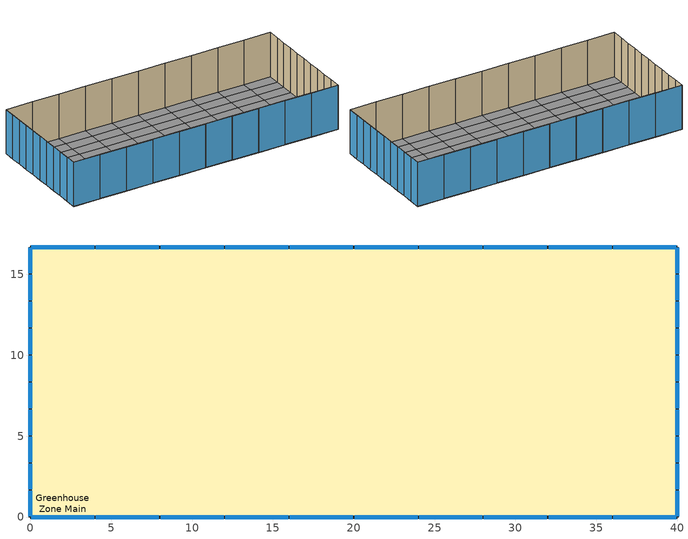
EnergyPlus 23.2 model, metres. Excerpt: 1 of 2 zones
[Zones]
Greenhouse Zone Main
 floor ground (Floor Construction): 0,0 0,1.67 4,1.67 4,0 z0; 36,0 36,1.67 40,1.67 40,0 z0; 36,15.03 36,16.7 40,16.7 40,15.03 z0; 0,1.67 0,3.34 4,3.34 4,1.67 z0; 4,1.67 4,3.34 8,3.34 8,1.67 z0; 8,1.67 8,3.34 12,3.34 12,1.67 z0; 12,1.67 12,3.34 16,3.34 16,1.67 z0; 16,1.67 16,3.34 20,3.34 20,1.67 z0; 20,1.67 20,3.34 24,3.34 24,1.67 z0; 24,1.67 24,3.34 28,3.34 28,1.67 z0; 28,1.67 28,3.34 32,3.34 32,1.67 z0; 32,1.67 32,3.34 36,3.34 36,1.67 z0; 4,0 4,1.67 8,1.67 8,0 z0; 36,1.67 36,3.34 40,3.34 40,1.67 z0; 0,3.34 0,5.01 4,5.01 4,3.34 z0; 4,3.34 4,5.01 8,5.01 8,3.34 z0; 8,3.34 8,5.01 12,5.01 12,3.34 z0; 12,3.34 12,5.01 16,5.01 16,3.34 z0; 16,3.34 16,5.01 20,5.01 20,3.34 z0; 20,3.34 20,5.01 24,5.01 24,3.34 z0; 24,3.34 24,5.01 28,5.01 28,3.34 z0; 28,3.34 28,5.01 32,5.01 32,3.34 z0; 32,3.34 32,5.01 36,5.01 36,3.34 z0; 8,0 8,1.67 12,1.67 12,0 z0; 36,3.34 36,5.01 40,5.01 40,3.34 z0; 0,5.01 0,6.68 4,6.68 4,5.01 z0; 4,5.01 4,6.68 8,6.68 8,5.01 z0; 8,5.01 8,6.68 12,6.68 12,5.01 z0; 12,5.01 12,6.68 16,6.68 16,5.01 z0; 16,5.01 16,6.68 20,6.68 20,5.01 z0; 20,5.01 20,6.68 24,6.68 24,5.01 z0; 24,5.01 24,6.68 28,6.68 28,5.01 z0; 28,5.01 28,6.68 32,6.68 32,5.01 z0; 32,5.01 32,6.68 36,6.68 36,5.01 z0; 12,0 12,1.67 16,1.67 16,0 z0; 36,5.01 36,6.68 40,6.68 40,5.01 z0; 0,6.68 0,8.35 4,8.35 4,6.68 z0; 4,6.68 4,8.35 8,8.35 8,6.68 z0; 8,6.68 8,8.35 12,8.35 12,6.68 z0; 12,6.68 12,8.35 16,8.35 16,6.68 z0; 16,6.68 16,8.35 20,8.35 20,6.68 z0; 20,6.68 20,8.35 24,8.35 24,6.68 z0; 24,6.68 24,8.35 28,8.35 28,6.68 z0; 28,6.68 28,8.35 32,8.35 32,6.68 z0; 32,6.68 32,8.35 36,8.35 36,6.68 z0; 16,0 16,1.67 20,1.67 20,0 z0; 36,6.68 36,8.35 40,8.35 40,6.68 z0; 0,8.35 0,10.02 4,10.02 4,8.35 z0; 4,8.35 4,10.02 8,10.02 8,8.35 z0; 8,8.35 8,10.02 12,10.02 12,8.35 z0; 12,8.35 12,10.02 16,10.02 16,8.35 z0; 16,8.35 16,10.02 20,10.02 20,8.35 z0; 20,8.35 20,10.02 24,10.02 24,8.35 z0; 24,8.35 24,10.02 28,10.02 28,8.35 z0; 28,8.35 28,10.02 32,10.02 32,8.35 z0; 32,8.35 32,10.02 36,10.02 36,8.35 z0; 20,0 20,1.67 24,1.67 24,0 z0; 36,8.35 36,10.02 40,10.02 40,8.35 z0; 0,10.02 0,11.69 4,11.69 4,10.02 z0; 4,10.02 4,11.69 8,11.69 8,10.02 z0; 8,10.02 8,11.69 12,11.69 12,10.02 z0; 12,10.02 12,11.69 16,11.69 16,10.02 z0; 16,10.02 16,11.69 20,11.69 20,10.02 z0; 20,10.02 20,11.69 24,11.69 24,10.02 z0; 24,10.02 24,11.69 28,11.69 28,10.02 z0; 28,10.02 28,11.69 32,11.69 32,10.02 z0; 32,10.02 32,11.69 36,11.69 36,10.02 z0; 24,0 24,1.67 28,1.67 28,0 z0; 36,10.02 36,11.69 40,11.69 40,10.02 z0; 0,11.69 0,13.36 4,13.36 4,11.69 z0; 4,11.69 4,13.36 8,13.36 8,11.69 z0; 8,11.69 8,13.36 12,13.36 12,11.69 z0; 12,11.69 12,13.36 16,13.36 16,11.69 z0; 16,11.69 16,13.36 20,13.36 20,11.69 z0; 20,11.69 20,13.36 24,13.36 24,11.69 z0; 24,11.69 24,13.36 28,13.36 28,11.69 z0; 28,11.69 28,13.36 32,13.36 32,11.69 z0; 32,11.69 32,13.36 36,13.36 36,11.69 z0; 28,0 28,1.67 32,1.67 32,0 z0; 36,11.69 36,13.36 40,13.36 40,11.69 z0; 0,13.36 0,15.03 4,15.03 4,13.36 z0; 4,13.36 4,15.03 8,15.03 8,13.36 z0; 8,13.36 8,15.03 12,15.03 12,13.36 z0; 12,13.36 12,15.03 16,15.03 16,13.36 z0; 16,13.36 16,15.03 20,15.03 20,13.36 z0; 20,13.36 20,15.03 24,15.03 24,13.36 z0; 24,13.36 24,15.03 28,15.03 28,13.36 z0; 28,13.36 28,15.03 32,15.03 32,13.36 z0; 32,13.36 32,15.03 36,15.03 36,13.36 z0; 32,0 32,1.67 36,1.67 36,0 z0; 36,13.36 36,15.03 40,15.03 40,13.36 z0; 0,15.03 0,16.7 4,16.7 4,15.03 z0; 4,15.03 4,16.7 8,16.7 8,15.03 z0; 8,15.03 8,16.7 12,16.7 12,15.03 z0; 12,15.03 12,16.7 16,16.7 16,15.03 z0; 16,15.03 16,16.7 20,16.7 20,15.03 z0; 20,15.03 20,16.7 24,16.7 24,15.03 z0; 24,15.03 24,16.7 28,16.7 28,15.03 z0; 28,15.03 28,16.7 32,16.7 32,15.03 z0; 32,15.03 32,16.7 36,16.7 36,15.03 z0
 wall outside (Wall Construction): 0,1.67 0,0 4,0 8,0 12,0 16,0 20,0 24,0 28,0 32,0 36,0 40,0 40,1.67 40,3.34 40,5.01 40,6.68 40,8.35 40,10.02 40,11.69 40,13.36 40,15.03 40,16.7 36,16.7 32,16.7 28,16.7 24,16.7 20,16.7 16,16.7 12,16.7 8,16.7 4,16.7 0,16.7 0,15.03 0,13.36 0,11.69 0,10.02 0,8.35 0,6.68 0,5.01 0,3.34 0,1.67 z0:6.5
 window (Window Construction Main): 0,1.62 0,0.05 / 0.05,0 3.95,0 / 0,3.29 0,1.72 / 3.95,16.7 0.05,16.7 / 0,4.96 0,3.39 / 0,6.63 0,5.06 / 0,8.3 0,6.73 / 0,9.97 0,8.4 / 0,11.64 0,10.07 / 0,13.31 0,11.74 / 0,14.98 0,13.41 / 0,16.65 0,15.08 / 4.05,0 7.95,0 / 7.95,16.7 4.05,16.7 / 8.05,0 11.95,0 / 11.95,16.7 8.05,16.7 / 12.05,0 15.95,0 / 15.95,16.7 12.05,16.7 / 16.05,0 19.95,0 / 19.95,16.7 16.05,16.7 / 20.05,0 23.95,0 / 23.95,16.7 20.05,16.7 / 24.05,0 27.95,0 / 27.95,16.7 24.05,16.7 / 28.05,0 31.95,0 / 31.95,16.7 28.05,16.7 / 32.05,0 35.95,0 / 35.95,16.7 32.05,16.7 / 40,0.05 40,1.62 / 36.05,0 39.95,0 / 40,1.72 40,3.29 / 40,15.08 40,16.65 / 40,3.39 40,4.96 / 40,5.06 40,6.63 / 40,6.73 40,8.3 / 40,8.4 40,9.97 / 40,10.07 40,11.64 / 40,11.74 40,13.31 / 40,13.41 40,14.98 / 39.95,16.7 36.05,16.7 z0.05:6.45
[Building]
Building 1
[SizingPeriod:DesignDay]
Phoenix Sky Harbor Intl Ap Ann Clg .4% Condns WB = >MDB: Month=7; Day of Month=21; Day Type=SummerDesignDay; Maximum Dry-Bulb Temperature {C}=35.8; Daily Dry-Bulb Temperature Range {deltaC}=12; Dry-Bulb Temperature Range Modifier Type=DefaultMultipliers; Humidity Condition Type=Wetbulb; Wetbulb at Maximum Dry-Bulb {C}=24.5; Barometric Pressure {Pa}=97342; Wind Speed {m/s}=4.1; Wind Direction {deg}=260; Rain Indicator=No; Snow Indicator=No; Daylight Saving Time Indicator=No; Solar Model Indicator=ASHRAETau
[Material] Roughness=Smooth; Thermal Absorptance=0.9; Solar Absorptance=0.7; Visible Absorptance=0.7
Name | Thickness {m} | Conductivity {W/m-K} | Density {kg/m3} | Specific Heat {J/kg-K}
Floor Material | 0.1 | 1.3 | 2300 | 1400
Wall Material | 0.2 | 50 | 7850 | 500
[WindowMaterial:SimpleGlazingSystem]
Window Material: U-Factor {W/m2-K}=2.5; Solar Heat Gain Coefficient=0.1; Visible Transmittance=0.8
[Construction]
Floor Construction: Floor Material
Wall Construction: Wall Material
Window Construction Main: Window Material
[Zone]
Greenhouse Zone Main: Multiplier=1; Part of Total Floor Area=Yes
[Space]
Greenhouse Space Main: Zone=Greenhouse Zone Main; Space Type=Greenhouse Type Main
[SpaceList]
Greenhouse Type Main: Greenhouse Space Main
[ZoneHVAC:WindowAirConditioner]
WindAC: CoolingCoilAvailSched, 0.6, 0.05, WindACAirInletNode, WindACAirOutletNode, OutdoorAir:Mixer, WindACOAMixer, Fan:ConstantVolume, WindACFan, Coil:Cooling:DX:SingleSpeed, WindACDXCoil, CyclingFanSch, DrawThrough
[OutdoorAir:Mixer]
WindACOAMixer: WindACOAMixerOutletNode, WindACOAInNode, WindACExhNode, WindACAirInletNode
[Fan:ConstantVolume]
WindACFan: CoolingCoilAvailSched, 0.5, 75, 0.6, 0.9, 1, WindACDXOutletNode, WindACAirOutletNode
[Coil:Cooling:DX:SingleSpeed]
WindACDXCoil: Availability Schedule=CoolingCoilAvailSched; Rated Total Cooling Capacity {W}=10548; Rated Sensible Heat Ratio=0.75; Rated COP=3; Rated Air Flow Rate {m3/s}=0.6; 2017 Rated Supply Fan Power Per Volume Flow Rate {W/(m3/s)}=773.3; 2023 Rated Supply Fan Power Per Volume Flow Rate {W/(m3/s)}=934.4; Total Cooling Capacity Function of Temperature Curve=CoolCapFT; Total Cooling Capacity Function of Flow Fraction Curve=CoolCapFFF; Energy Input Ratio Function of Temperature Curve=CoolEIRFT; Energy Input Ratio Function of Flow Fraction Curve=CoolEIRFFF; Part Load Fraction Correlation Curve=CoolPLFFPLR
[Curve:Biquadratic] Minimum Value of x=12.77778; Maximum Value of x=23.88889; Minimum Value of y=18; Maximum Value of y=46.11111
Name | Coefficient1 Constant | Coefficient2 x | Coefficient3 x**2 | Coefficient4 y | Coefficient5 y**2 | Coefficient6 x*y | Output Unit Type
CoolCapFT | 0.942588 | 0.00954335 | 0.00068377 | -0.0110427 | 5.249e-06 | -9.72e-06 | Temperature
CoolEIRFT | 0.342414 | 0.034885 | -0.0006237 | 0.00497722 | 0.000437951 | -0.000728028
[Curve:Quadratic]
Name | Coefficient1 Constant | Coefficient2 x | Coefficient3 x**2 | Minimum Value of x | Maximum Value of x
CoolCapFFF | 0.8 | 0.2 | 0 | 0.5 | 1.5
CoolEIRFFF | 1.1552 | -0.1808 | 0.0256 | 0.5 | 1.5
CoolPLFFPLR | 0.85 | 0.15 | 0 | 0 | 1
[Schedule:Compact]
CyclingFanSch; CoolingCoilAvailSched: Fraction, Through: 12/31, For: AllDays, Until: 24:00, 1
